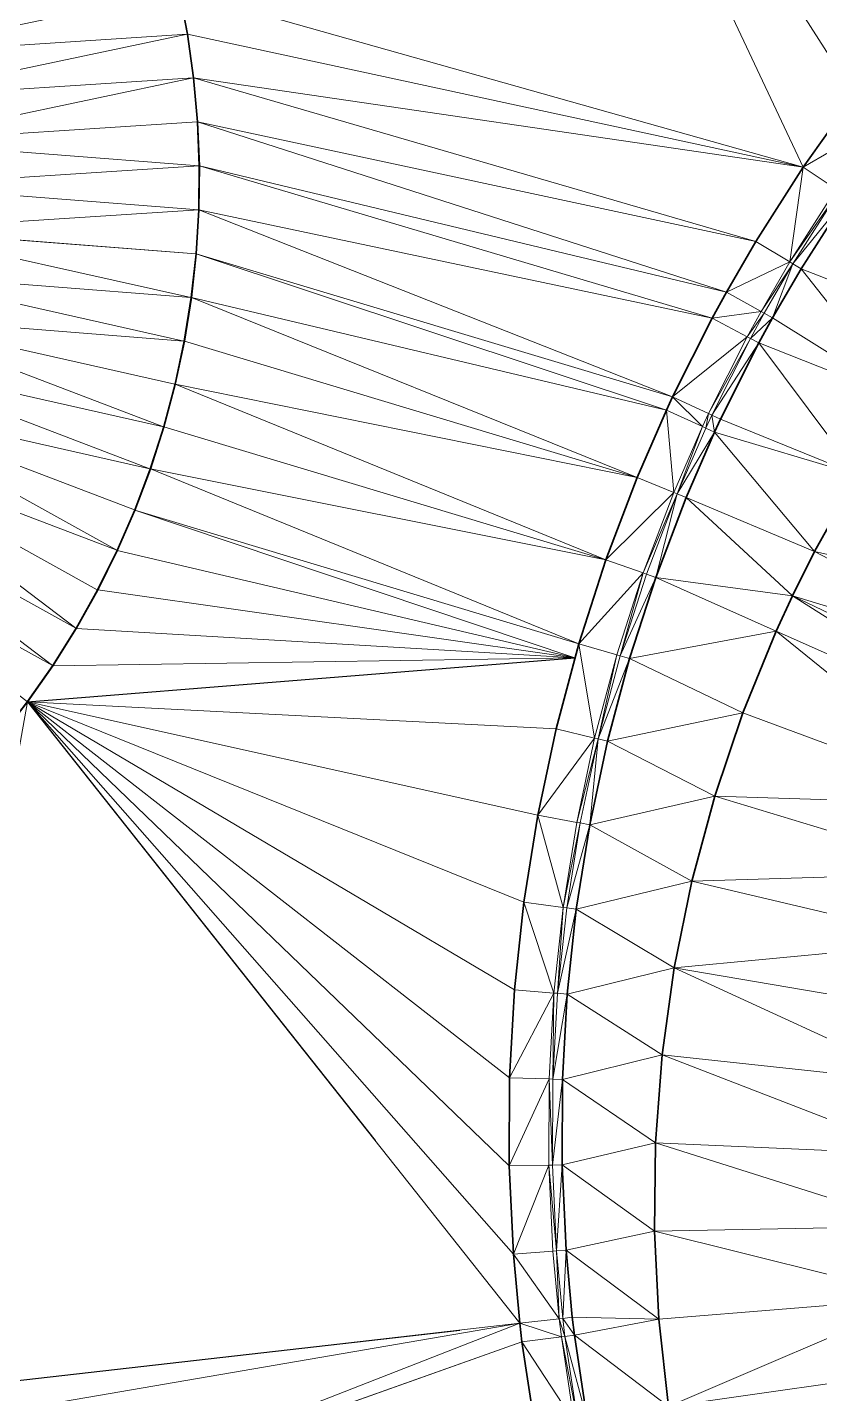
# Model space of a CAD drawing. Header units: metres. Extents: x 246428 to 246884, y 7418966 to 7419490.
# Drawn here: x 246535.59 to 246544.58, y 7419368.8 to 7419384.3 of the extents above; entities that cross this region are included whole.
import ezdxf

# ---------------------------------------------------------------- set-up
doc = ezdxf.new("R2010")
doc.units = ezdxf.units.M
doc.linetypes.add('blank name', pattern=[0])
doc.linetypes.add('HIDDEN', pattern=[9.525, 6.35, -3.175])
doc.layers.add('_12D_UNMAPPED', color=7, linetype='Continuous')
doc.layers.add('GRADELINES', color=250, linetype='HIDDEN', lineweight=25)
doc.layers.add('MISC_PATHS', color=7, linetype='Continuous', lineweight=35)
for name, color, linetype, lineweight, true_color in [('KERB_BACK', 7, 'Continuous', 35, 0x5fd2ff), ('KERB_LINE', 7, 'Continuous', 18, 0xb9b9b9), ('KERB_LIP', 7, 'Continuous', 35, 0x5fd2ff), ('KERB_TOP', 7, 'Continuous', 18, 0xb9b9b9)]:
    doc.layers.add(name, color=color, linetype=linetype, lineweight=lineweight, true_color=true_color)

msp = doc.modelspace()

# ---------------------------------------------------------------- linework, layer by layer
at = {"layer": '_12D_UNMAPPED', "color": 3, "linetype": 'blank name', "lineweight": 0}
for points in [[(246537.31, 7419384.709, 31.742), (246541.321, 7419389.224, 31.833), (246544.39, 7419382.711, 31.841)], [(246541.321, 7419389.224, 31.833), (246544.971, 7419383.525, 31.866), (246544.39, 7419382.711, 31.841)], [(246541.321, 7419389.224, 31.833), (246545.592, 7419384.308, 31.891), (246544.971, 7419383.525, 31.866)], [(246533.758, 7419384.471, 31.713), (246537.187, 7419385.194, 31.784), (246533.885, 7419383.988, 31.711)], [(246537.187, 7419385.194, 31.784), (246537.305, 7419384.708, 31.782), (246533.885, 7419383.988, 31.711)], [(246537.305, 7419384.708, 31.782), (246537.399, 7419384.217, 31.779), (246533.885, 7419383.988, 31.711)], [(246537.305, 7419384.708, 31.782), (246537.31, 7419384.709, 31.742), (246537.399, 7419384.217, 31.779)], [(246537.31, 7419384.709, 31.742), (246537.404, 7419384.218, 31.739), (246537.399, 7419384.217, 31.779)], [(246537.404, 7419384.218, 31.739), (246537.31, 7419384.709, 31.742), (246544.39, 7419382.711, 31.841)], [(246533.885, 7419383.988, 31.711), (246537.399, 7419384.217, 31.779), (246533.975, 7419383.496, 31.71)], [(246537.399, 7419384.217, 31.779), (246537.469, 7419383.723, 31.777), (246533.975, 7419383.496, 31.71)], [(246537.399, 7419384.217, 31.779), (246537.404, 7419384.218, 31.739), (246537.469, 7419383.723, 31.777)], [(246537.404, 7419384.218, 31.739), (246537.474, 7419383.723, 31.737), (246537.469, 7419383.723, 31.777)], [(246537.474, 7419383.723, 31.737), (246537.404, 7419384.218, 31.739), (246544.39, 7419382.711, 31.841)], [(246533.975, 7419383.496, 31.71), (246537.469, 7419383.723, 31.777), (246534.026, 7419382.999, 31.708)], [(246537.469, 7419383.723, 31.777), (246537.514, 7419383.225, 31.774), (246534.026, 7419382.999, 31.708)], [(246537.474, 7419383.723, 31.737), (246537.519, 7419383.225, 31.734), (246537.469, 7419383.723, 31.777)], [(246537.469, 7419383.723, 31.777), (246537.519, 7419383.225, 31.734), (246537.514, 7419383.225, 31.774)], [(246537.519, 7419383.225, 31.734), (246537.474, 7419383.723, 31.737), (246543.852, 7419381.868, 31.816)], [(246537.474, 7419383.723, 31.737), (246544.39, 7419382.711, 31.841), (246543.852, 7419381.868, 31.816)], [(246544.39, 7419382.711, 31.841), (246544.971, 7419383.525, 31.866), (246545.33, 7419383.254, 31.88)], [(246537.514, 7419383.225, 31.774), (246537.534, 7419382.726, 31.772), (246534.026, 7419382.999, 31.708)], [(246537.519, 7419383.225, 31.734), (246537.539, 7419382.726, 31.732), (246537.514, 7419383.225, 31.774)], [(246537.514, 7419383.225, 31.774), (246537.539, 7419382.726, 31.732), (246537.534, 7419382.726, 31.772)], [(246537.519, 7419383.225, 31.734), (246543.852, 7419381.868, 31.816), (246543.518, 7419381.292, 31.799)], [(246537.539, 7419382.726, 31.732), (246537.519, 7419383.225, 31.734), (246543.518, 7419381.292, 31.799)], [(246544.39, 7419382.711, 31.841), (246545.33, 7419383.254, 31.88), (246544.763, 7419382.459, 31.855)], [(246534.026, 7419382.999, 31.708), (246537.534, 7419382.726, 31.772), (246534.04, 7419382.499, 31.707)], [(246537.534, 7419382.726, 31.772), (246537.529, 7419382.226, 31.769), (246534.04, 7419382.499, 31.707)], [(246537.534, 7419382.726, 31.772), (246537.534, 7419382.226, 31.729), (246537.529, 7419382.226, 31.769)], [(246537.539, 7419382.726, 31.732), (246537.534, 7419382.226, 31.729), (246537.534, 7419382.726, 31.772)], [(246537.534, 7419382.226, 31.729), (246537.539, 7419382.726, 31.732), (246543.358, 7419380.999, 31.791)], [(246537.539, 7419382.726, 31.732), (246543.518, 7419381.292, 31.799), (246543.518, 7419381.292, 31.799)], [(246537.539, 7419382.726, 31.732), (246543.518, 7419381.292, 31.799), (246543.358, 7419380.999, 31.791)], [(246543.852, 7419381.868, 31.816), (246544.39, 7419382.711, 31.841), (246544.237, 7419381.636, 31.83)], [(246544.39, 7419382.711, 31.841), (246544.763, 7419382.459, 31.855), (246544.237, 7419381.636, 31.83)], [(246534.04, 7419382.499, 31.707), (246537.529, 7419382.226, 31.769), (246534.014, 7419382, 31.706)], [(246544.237, 7419381.636, 31.83), (246544.763, 7419382.459, 31.855), (246544.796, 7419382.437, 32.005)], [(246544.237, 7419381.636, 31.83), (246544.796, 7419382.437, 32.005), (246544.271, 7419381.615, 31.98)], [(246544.271, 7419381.615, 31.98), (246544.796, 7419382.437, 32.005), (246544.887, 7419382.375, 32.005)], [(246537.529, 7419382.226, 31.769), (246537.498, 7419381.727, 31.767), (246534.014, 7419382, 31.706)], [(246537.529, 7419382.226, 31.769), (246537.534, 7419382.226, 31.729), (246537.498, 7419381.727, 31.767)], [(246537.534, 7419382.226, 31.729), (246537.503, 7419381.727, 31.727), (246537.498, 7419381.727, 31.767)], [(246537.503, 7419381.727, 31.727), (246537.534, 7419382.226, 31.729), (246542.908, 7419380.106, 31.766)], [(246537.534, 7419382.226, 31.729), (246543.358, 7419380.999, 31.791), (246542.908, 7419380.106, 31.766)], [(246544.271, 7419381.615, 31.98), (246544.887, 7419382.375, 32.005), (246544.366, 7419381.558, 31.98)], [(246544.366, 7419381.558, 31.98), (246544.887, 7419382.375, 32.005), (246546.144, 7419380.864, 32.004)], [(246534.014, 7419381.994, 31.706), (246537.443, 7419381.23, 31.765), (246533.951, 7419381.504, 31.701)], [(246534.014, 7419382, 31.706), (246537.498, 7419381.727, 31.767), (246534.014, 7419381.994, 31.706)], [(246537.498, 7419381.727, 31.767), (246537.443, 7419381.23, 31.765), (246534.014, 7419381.994, 31.706)], [(246543.518, 7419381.292, 31.799), (246543.852, 7419381.868, 31.816), (246544.237, 7419381.636, 31.83)], [(246537.498, 7419381.727, 31.767), (246537.503, 7419381.727, 31.727), (246537.443, 7419381.23, 31.765)], [(246537.503, 7419381.727, 31.727), (246537.448, 7419381.23, 31.725), (246537.443, 7419381.23, 31.765)], [(246537.448, 7419381.23, 31.725), (246537.503, 7419381.727, 31.727), (246542.838, 7419379.955, 31.762)], [(246537.503, 7419381.727, 31.727), (246542.908, 7419380.106, 31.766), (246542.838, 7419379.955, 31.762)], [(246543.518, 7419381.292, 31.799), (246544.237, 7419381.636, 31.83), (246543.911, 7419381.073, 31.813)], [(246543.911, 7419381.073, 31.813), (246544.237, 7419381.636, 31.83), (246544.271, 7419381.615, 31.98)], [(246543.911, 7419381.073, 31.813), (246544.271, 7419381.615, 31.98), (246543.946, 7419381.053, 31.963)], [(246543.946, 7419381.053, 31.963), (246544.271, 7419381.615, 31.98), (246544.042, 7419381, 31.963)], [(246544.271, 7419381.615, 31.98), (246544.366, 7419381.558, 31.98), (246544.042, 7419381, 31.963)], [(246533.951, 7419381.504, 31.701), (246537.364, 7419380.737, 31.762), (246533.849, 7419381.015, 31.696)], [(246537.443, 7419381.23, 31.765), (246537.364, 7419380.737, 31.762), (246533.951, 7419381.504, 31.701)], [(246544.042, 7419381, 31.963), (246544.366, 7419381.558, 31.98), (246545.549, 7419380.06, 31.974)], [(246544.366, 7419381.558, 31.98), (246546.144, 7419380.864, 32.004), (246545.549, 7419380.06, 31.974)], [(246537.443, 7419381.23, 31.765), (246537.448, 7419381.23, 31.725), (246537.364, 7419380.737, 31.762)], [(246537.448, 7419381.23, 31.725), (246537.369, 7419380.736, 31.722), (246537.364, 7419380.737, 31.762)], [(246537.369, 7419380.736, 31.722), (246537.448, 7419381.23, 31.725), (246542.506, 7419379.191, 31.741)], [(246537.448, 7419381.23, 31.725), (246542.838, 7419379.955, 31.762), (246542.838, 7419379.955, 31.762)], [(246537.448, 7419381.23, 31.725), (246542.838, 7419379.955, 31.762), (246542.506, 7419379.191, 31.741)], [(246543.358, 7419380.999, 31.791), (246543.518, 7419381.292, 31.799), (246543.911, 7419381.073, 31.813)], [(246543.518, 7419381.292, 31.799), (246543.518, 7419381.292, 31.799), (246543.911, 7419381.073, 31.813)], [(246543.518, 7419381.292, 31.799), (246543.911, 7419381.073, 31.813), (246543.911, 7419381.073, 31.813)], [(246533.849, 7419381.015, 31.696), (246537.131, 7419379.766, 31.757), (246533.71, 7419380.535, 31.691)], [(246537.259, 7419380.248, 31.76), (246537.131, 7419379.766, 31.757), (246533.849, 7419381.015, 31.696)], [(246537.364, 7419380.737, 31.762), (246537.259, 7419380.248, 31.76), (246533.849, 7419381.015, 31.696)], [(246542.908, 7419380.106, 31.766), (246543.358, 7419380.999, 31.791), (246543.754, 7419380.787, 31.796)], [(246543.358, 7419380.999, 31.791), (246543.911, 7419381.073, 31.813), (246543.754, 7419380.787, 31.796)], [(246543.754, 7419380.787, 31.796), (246543.911, 7419381.073, 31.813), (246543.946, 7419381.053, 31.963)], [(246543.754, 7419380.787, 31.796), (246543.946, 7419381.053, 31.963), (246543.79, 7419380.768, 31.946)], [(246543.79, 7419380.768, 31.946), (246543.946, 7419381.053, 31.963), (246544.042, 7419381, 31.963)], [(246543.79, 7419380.768, 31.946), (246544.042, 7419381, 31.963), (246543.887, 7419380.716, 31.946)], [(246543.887, 7419380.716, 31.946), (246544.042, 7419381, 31.963), (246545.549, 7419380.06, 31.974)], [(246543.911, 7419381.073, 31.813), (246543.911, 7419381.073, 31.813), (246543.946, 7419381.053, 31.963)], [(246543.911, 7419381.073, 31.813), (246543.946, 7419381.053, 31.963), (246543.946, 7419381.053, 31.963)], [(246543.946, 7419381.053, 31.963), (246543.946, 7419381.053, 31.963), (246544.042, 7419381, 31.963)], [(246543.946, 7419381.053, 31.963), (246544.042, 7419381, 31.963), (246544.042, 7419381, 31.963)], [(246544.042, 7419381, 31.963), (246544.042, 7419381, 31.963), (246545.549, 7419380.06, 31.974)], [(246537.364, 7419380.737, 31.762), (246537.264, 7419380.247, 31.72), (246537.259, 7419380.248, 31.76)], [(246537.369, 7419380.736, 31.722), (246537.264, 7419380.247, 31.72), (246537.364, 7419380.737, 31.762)], [(246537.264, 7419380.247, 31.72), (246537.369, 7419380.736, 31.722), (246542.506, 7419379.191, 31.741)], [(246542.908, 7419380.106, 31.766), (246543.754, 7419380.787, 31.796), (246543.316, 7419379.914, 31.745)], [(246543.316, 7419379.914, 31.745), (246543.754, 7419380.787, 31.796), (246543.79, 7419380.768, 31.946)], [(246543.316, 7419379.914, 31.745), (246543.79, 7419380.768, 31.946), (246543.352, 7419379.897, 31.895)], [(246543.352, 7419379.897, 31.895), (246543.79, 7419380.768, 31.946), (246543.887, 7419380.716, 31.946)], [(246543.352, 7419379.897, 31.895), (246543.887, 7419380.716, 31.946), (246543.451, 7419379.85, 31.895)], [(246543.451, 7419379.85, 31.895), (246543.887, 7419380.716, 31.946), (246545.006, 7419379.221, 31.944)], [(246543.887, 7419380.716, 31.946), (246545.549, 7419380.06, 31.974), (246545.006, 7419379.221, 31.944)], [(246533.71, 7419380.535, 31.691), (246536.978, 7419379.29, 31.755), (246533.535, 7419380.066, 31.686)], [(246537.131, 7419379.766, 31.757), (246536.978, 7419379.29, 31.755), (246533.71, 7419380.535, 31.691)], [(246537.259, 7419380.248, 31.76), (246537.136, 7419379.764, 31.717), (246537.131, 7419379.766, 31.757)], [(246537.264, 7419380.247, 31.72), (246537.136, 7419379.764, 31.717), (246537.259, 7419380.248, 31.76)], [(246537.136, 7419379.764, 31.717), (246537.264, 7419380.247, 31.72), (246542.15, 7419378.256, 31.716)], [(246537.264, 7419380.247, 31.72), (246542.506, 7419379.191, 31.741), (246542.15, 7419378.256, 31.716)], [(246533.535, 7419380.066, 31.686), (246536.603, 7419378.364, 31.75), (246533.324, 7419379.613, 31.682)], [(246536.978, 7419379.29, 31.755), (246536.802, 7419378.822, 31.752), (246533.535, 7419380.066, 31.686)], [(246536.802, 7419378.822, 31.752), (246536.603, 7419378.364, 31.75), (246533.535, 7419380.066, 31.686)], [(246542.838, 7419379.955, 31.762), (246542.908, 7419380.106, 31.766), (246543.247, 7419379.767, 31.737)], [(246542.908, 7419380.106, 31.766), (246543.316, 7419379.914, 31.745), (246543.247, 7419379.767, 31.737)], [(246542.506, 7419379.191, 31.741), (246542.838, 7419379.955, 31.762), (246542.922, 7419379.02, 31.716)], [(246542.838, 7419379.955, 31.762), (246543.247, 7419379.767, 31.737), (246543.247, 7419379.767, 31.737)], [(246542.838, 7419379.955, 31.762), (246543.247, 7419379.767, 31.737), (246542.922, 7419379.02, 31.716)], [(246542.838, 7419379.955, 31.762), (246542.838, 7419379.955, 31.762), (246543.247, 7419379.767, 31.737)], [(246543.247, 7419379.767, 31.737), (246543.316, 7419379.914, 31.745), (246543.283, 7419379.75, 31.887)], [(246543.316, 7419379.914, 31.745), (246543.352, 7419379.897, 31.895), (246543.283, 7419379.75, 31.887)], [(246537.131, 7419379.766, 31.757), (246536.983, 7419379.288, 31.715), (246536.978, 7419379.29, 31.755)], [(246537.136, 7419379.764, 31.717), (246536.983, 7419379.288, 31.715), (246537.131, 7419379.766, 31.757)], [(246536.983, 7419379.288, 31.715), (246537.136, 7419379.764, 31.717), (246542.15, 7419378.256, 31.716)], [(246542.922, 7419379.02, 31.716), (246543.247, 7419379.767, 31.737), (246542.959, 7419379.005, 31.866)], [(246543.247, 7419379.767, 31.737), (246543.283, 7419379.75, 31.887), (246542.959, 7419379.005, 31.866)], [(246542.959, 7419379.005, 31.866), (246543.283, 7419379.75, 31.887), (246543.383, 7419379.704, 31.887)], [(246543.247, 7419379.767, 31.737), (246543.247, 7419379.767, 31.737), (246543.283, 7419379.75, 31.887)], [(246543.247, 7419379.767, 31.737), (246543.283, 7419379.75, 31.887), (246543.283, 7419379.75, 31.887)], [(246543.283, 7419379.75, 31.887), (246543.352, 7419379.897, 31.895), (246543.383, 7419379.704, 31.887)], [(246543.283, 7419379.75, 31.887), (246543.383, 7419379.704, 31.887), (246543.383, 7419379.704, 31.887)], [(246543.283, 7419379.75, 31.887), (246543.283, 7419379.75, 31.887), (246543.383, 7419379.704, 31.887)], [(246543.352, 7419379.897, 31.895), (246543.451, 7419379.85, 31.895), (246543.383, 7419379.704, 31.887)], [(246543.383, 7419379.704, 31.887), (246543.451, 7419379.85, 31.895), (246545.006, 7419379.221, 31.944)], [(246533.324, 7419379.613, 31.682), (246536.137, 7419377.48, 31.745), (246533.079, 7419379.177, 31.677)], [(246536.603, 7419378.364, 31.75), (246536.381, 7419377.916, 31.747), (246533.324, 7419379.613, 31.682)], [(246536.381, 7419377.916, 31.747), (246536.137, 7419377.48, 31.745), (246533.324, 7419379.613, 31.682)], [(246542.959, 7419379.005, 31.866), (246543.383, 7419379.704, 31.887), (246543.061, 7419378.963, 31.866)], [(246543.061, 7419378.963, 31.866), (246543.383, 7419379.704, 31.887), (246544.517, 7419378.349, 31.914)], [(246543.383, 7419379.704, 31.887), (246545.006, 7419379.221, 31.944), (246544.517, 7419378.349, 31.914)], [(246543.383, 7419379.704, 31.887), (246543.383, 7419379.704, 31.887), (246545.006, 7419379.221, 31.944)], [(246536.978, 7419379.29, 31.755), (246536.807, 7419378.82, 31.712), (246536.802, 7419378.822, 31.752)], [(246536.983, 7419379.288, 31.715), (246536.807, 7419378.82, 31.712), (246536.978, 7419379.29, 31.755)], [(246536.807, 7419378.82, 31.712), (246536.983, 7419379.288, 31.715), (246541.844, 7419377.304, 31.691)], [(246536.983, 7419379.288, 31.715), (246542.15, 7419378.256, 31.716), (246541.844, 7419377.304, 31.691)], [(246533.079, 7419379.177, 31.677), (246535.871, 7419377.057, 31.742), (246532.802, 7419378.762, 31.672)], [(246536.137, 7419377.48, 31.745), (246535.871, 7419377.057, 31.742), (246533.079, 7419379.177, 31.677)], [(246542.15, 7419378.256, 31.716), (246542.506, 7419379.191, 31.741), (246542.922, 7419379.02, 31.716)], [(246544.517, 7419378.349, 31.914), (246545.006, 7419379.221, 31.944), (246547.575, 7419377.671, 31.884)], [(246542.15, 7419378.256, 31.716), (246542.922, 7419379.02, 31.716), (246542.575, 7419378.107, 31.691)], [(246542.575, 7419378.107, 31.691), (246542.922, 7419379.02, 31.716), (246542.959, 7419379.005, 31.866)], [(246542.575, 7419378.107, 31.691), (246542.959, 7419379.005, 31.866), (246542.613, 7419378.094, 31.841)], [(246542.613, 7419378.094, 31.841), (246542.959, 7419379.005, 31.866), (246542.717, 7419378.057, 31.841)], [(246542.959, 7419379.005, 31.866), (246543.061, 7419378.963, 31.866), (246542.717, 7419378.057, 31.841)], [(246536.802, 7419378.822, 31.752), (246536.807, 7419378.82, 31.712), (246536.603, 7419378.364, 31.75)], [(246536.807, 7419378.82, 31.712), (246536.607, 7419378.362, 31.71), (246536.603, 7419378.364, 31.75)], [(246536.607, 7419378.362, 31.71), (246536.807, 7419378.82, 31.712), (246541.797, 7419377.145, 31.687)], [(246536.807, 7419378.82, 31.712), (246541.844, 7419377.304, 31.691), (246541.797, 7419377.145, 31.687)], [(246542.717, 7419378.057, 31.841), (246543.061, 7419378.963, 31.866), (246544.267, 7419377.848, 31.897)], [(246543.061, 7419378.963, 31.866), (246544.517, 7419378.349, 31.914), (246544.267, 7419377.848, 31.897)], [(246535.871, 7419377.057, 31.742), (246535.585, 7419376.647, 31.74), (246532.802, 7419378.762, 31.672)], [(246536.603, 7419378.364, 31.75), (246536.607, 7419378.362, 31.71), (246536.381, 7419377.916, 31.747)], [(246536.607, 7419378.362, 31.71), (246536.385, 7419377.914, 31.707), (246536.381, 7419377.916, 31.747)], [(246536.385, 7419377.914, 31.707), (246536.607, 7419378.362, 31.71), (246541.797, 7419377.145, 31.687)], [(246541.844, 7419377.304, 31.691), (246542.15, 7419378.256, 31.716), (246542.575, 7419378.107, 31.691)], [(246544.267, 7419377.848, 31.897), (246544.517, 7419378.349, 31.914), (246547.177, 7419376.962, 31.854)], [(246544.517, 7419378.349, 31.914), (246547.575, 7419377.671, 31.884), (246547.177, 7419376.962, 31.854)], [(246541.844, 7419377.304, 31.691), (246542.575, 7419378.107, 31.691), (246542.275, 7419377.177, 31.666)], [(246542.275, 7419377.177, 31.666), (246542.575, 7419378.107, 31.691), (246542.314, 7419377.166, 31.816)], [(246542.575, 7419378.107, 31.691), (246542.613, 7419378.094, 31.841), (246542.314, 7419377.166, 31.816)], [(246542.314, 7419377.166, 31.816), (246542.613, 7419378.094, 31.841), (246542.717, 7419378.057, 31.841)], [(246542.314, 7419377.166, 31.816), (246542.717, 7419378.057, 31.841), (246542.419, 7419377.135, 31.816)], [(246542.419, 7419377.135, 31.816), (246542.717, 7419378.057, 31.841), (246544.082, 7419377.448, 31.892)], [(246542.717, 7419378.057, 31.841), (246544.267, 7419377.848, 31.897), (246544.082, 7419377.448, 31.892)], [(246536.381, 7419377.916, 31.747), (246536.385, 7419377.914, 31.707), (246536.137, 7419377.48, 31.745)], [(246536.385, 7419377.914, 31.707), (246536.141, 7419377.478, 31.705), (246536.137, 7419377.48, 31.745)], [(246536.141, 7419377.478, 31.705), (246536.385, 7419377.914, 31.707), (246541.797, 7419377.145, 31.687)], [(246544.082, 7419377.448, 31.892), (246544.267, 7419377.848, 31.897), (246546.824, 7419376.23, 31.832)], [(246544.267, 7419377.848, 31.897), (246546.974, 7419376.555, 31.837), (246546.824, 7419376.23, 31.832)], [(246544.267, 7419377.848, 31.897), (246547.177, 7419376.962, 31.854), (246546.974, 7419376.555, 31.837)], [(246536.137, 7419377.48, 31.745), (246535.875, 7419377.054, 31.702), (246535.871, 7419377.057, 31.742)], [(246536.141, 7419377.478, 31.705), (246535.875, 7419377.054, 31.702), (246536.137, 7419377.48, 31.745)], [(246535.875, 7419377.054, 31.702), (246536.141, 7419377.478, 31.705), (246541.797, 7419377.145, 31.687)], [(246542.419, 7419377.135, 31.816), (246544.082, 7419377.448, 31.892), (246543.705, 7419376.522, 31.882)], [(246543.705, 7419376.522, 31.882), (246544.082, 7419377.448, 31.892), (246546.517, 7419375.477, 31.822)], [(246544.082, 7419377.448, 31.892), (246546.824, 7419376.23, 31.832), (246546.517, 7419375.477, 31.822)], [(246541.844, 7419377.304, 31.691), (246542.023, 7419376.233, 31.641), (246541.586, 7419376.338, 31.666)], [(246541.844, 7419377.304, 31.691), (246541.586, 7419376.338, 31.666), (246541.797, 7419377.145, 31.687)], [(246541.844, 7419377.304, 31.691), (246542.275, 7419377.177, 31.666), (246542.023, 7419376.233, 31.641)], [(246535.875, 7419377.054, 31.702), (246541.797, 7419377.145, 31.687), (246535.589, 7419376.644, 31.7)], [(246541.586, 7419376.338, 31.666), (246535.589, 7419376.644, 31.7), (246541.797, 7419377.145, 31.687)], [(246542.023, 7419376.233, 31.641), (246542.275, 7419377.177, 31.666), (246542.062, 7419376.224, 31.791)], [(246542.275, 7419377.177, 31.666), (246542.314, 7419377.166, 31.816), (246542.062, 7419376.224, 31.791)], [(246542.062, 7419376.224, 31.791), (246542.314, 7419377.166, 31.816), (246542.419, 7419377.135, 31.816)], [(246542.062, 7419376.224, 31.791), (246542.419, 7419377.135, 31.816), (246542.169, 7419376.198, 31.791)], [(246542.169, 7419376.198, 31.791), (246542.419, 7419377.135, 31.816), (246543.705, 7419376.522, 31.882)], [(246535.871, 7419377.057, 31.742), (246535.589, 7419376.644, 31.7), (246535.585, 7419376.647, 31.74)], [(246535.875, 7419377.054, 31.702), (246535.589, 7419376.644, 31.7), (246535.871, 7419377.057, 31.742)], [(246535.589, 7419376.644, 31.7), (246535.282, 7419376.25, 31.693), (246535.585, 7419376.647, 31.74)], [(246535.589, 7419376.644, 31.7), (246541.174, 7419369.596, 31.496), (246534.186, 7419368.797, 31.643)], [(246534.186, 7419368.797, 31.643), (246535.282, 7419376.25, 31.693), (246535.589, 7419376.644, 31.7)], [(246535.589, 7419376.644, 31.7), (246541.054, 7419371.38, 31.541), (246541.101, 7419370.381, 31.516)], [(246535.589, 7419376.644, 31.7), (246541.101, 7419370.381, 31.516), (246541.174, 7419369.596, 31.496)], [(246541.221, 7419374.373, 31.616), (246535.589, 7419376.644, 31.7), (246541.378, 7419375.36, 31.641)], [(246535.589, 7419376.644, 31.7), (246541.586, 7419376.338, 31.666), (246541.378, 7419375.36, 31.641)], [(246535.589, 7419376.644, 31.7), (246541.221, 7419374.373, 31.616), (246541.114, 7419373.378, 31.591)], [(246535.589, 7419376.644, 31.7), (246541.114, 7419373.378, 31.591), (246541.058, 7419372.38, 31.566)], [(246541.054, 7419371.38, 31.541), (246535.589, 7419376.644, 31.7), (246541.058, 7419372.38, 31.566)], [(246542.169, 7419376.198, 31.791), (246543.705, 7419376.522, 31.882), (246543.386, 7419375.575, 31.872)], [(246543.386, 7419375.575, 31.872), (246543.705, 7419376.522, 31.882), (246546.517, 7419375.477, 31.822)], [(246541.378, 7419375.36, 31.641), (246541.586, 7419376.338, 31.666), (246542.023, 7419376.233, 31.641)], [(246541.378, 7419375.36, 31.641), (246542.023, 7419376.233, 31.641), (246541.82, 7419375.278, 31.616)], [(246541.82, 7419375.278, 31.616), (246542.023, 7419376.233, 31.641), (246542.062, 7419376.224, 31.791)], [(246541.82, 7419375.278, 31.616), (246542.062, 7419376.224, 31.791), (246541.86, 7419375.271, 31.766)], [(246541.86, 7419375.271, 31.766), (246542.062, 7419376.224, 31.791), (246541.968, 7419375.25, 31.766)], [(246542.062, 7419376.224, 31.791), (246542.169, 7419376.198, 31.791), (246541.968, 7419375.25, 31.766)], [(246541.968, 7419375.25, 31.766), (246542.169, 7419376.198, 31.791), (246543.386, 7419375.575, 31.872)], [(246543.126, 7419374.609, 31.862), (246541.968, 7419375.25, 31.766), (246543.386, 7419375.575, 31.872)], [(246546.257, 7419374.706, 31.812), (246543.126, 7419374.609, 31.862), (246543.386, 7419375.575, 31.872)], [(246546.257, 7419374.706, 31.812), (246543.386, 7419375.575, 31.872), (246546.517, 7419375.477, 31.822)], [(246541.667, 7419374.313, 31.591), (246541.221, 7419374.373, 31.616), (246541.378, 7419375.36, 31.641)], [(246541.667, 7419374.313, 31.591), (246541.378, 7419375.36, 31.641), (246541.82, 7419375.278, 31.616)], [(246541.667, 7419374.313, 31.591), (246541.82, 7419375.278, 31.616), (246541.86, 7419375.271, 31.766)], [(246541.706, 7419374.308, 31.741), (246541.667, 7419374.313, 31.591), (246541.86, 7419375.271, 31.766)], [(246541.706, 7419374.308, 31.741), (246541.86, 7419375.271, 31.766), (246541.968, 7419375.25, 31.766)], [(246541.815, 7419374.293, 31.741), (246541.706, 7419374.308, 31.741), (246541.968, 7419375.25, 31.766)], [(246543.126, 7419374.609, 31.862), (246541.815, 7419374.293, 31.741), (246541.968, 7419375.25, 31.766)], [(246543.126, 7419374.609, 31.862), (246546.257, 7419374.706, 31.812), (246546.046, 7419373.921, 31.802)], [(246541.815, 7419374.293, 31.741), (246543.126, 7419374.609, 31.862), (246542.927, 7419373.629, 31.852)], [(246542.927, 7419373.629, 31.852), (246543.126, 7419374.609, 31.862), (246546.046, 7419373.921, 31.802)], [(246541.114, 7419373.378, 31.591), (246541.221, 7419374.373, 31.616), (246541.562, 7419373.342, 31.566)], [(246541.221, 7419374.373, 31.616), (246541.667, 7419374.313, 31.591), (246541.562, 7419373.342, 31.566)], [(246541.562, 7419373.342, 31.566), (246541.667, 7419374.313, 31.591), (246541.602, 7419373.339, 31.716)], [(246541.602, 7419373.339, 31.716), (246541.667, 7419374.313, 31.591), (246541.706, 7419374.308, 31.741)], [(246541.602, 7419373.339, 31.716), (246541.706, 7419374.308, 31.741), (246541.815, 7419374.293, 31.741)], [(246541.602, 7419373.339, 31.716), (246541.815, 7419374.293, 31.741), (246541.712, 7419373.33, 31.716)], [(246541.712, 7419373.33, 31.716), (246541.815, 7419374.293, 31.741), (246542.927, 7419373.629, 31.852)], [(246542.927, 7419373.629, 31.852), (246546.046, 7419373.921, 31.802), (246545.884, 7419373.125, 31.792)], [(246541.712, 7419373.33, 31.716), (246542.927, 7419373.629, 31.852), (246542.79, 7419372.639, 31.842)], [(246542.79, 7419372.639, 31.842), (246542.927, 7419373.629, 31.852), (246545.773, 7419372.319, 31.782)], [(246542.927, 7419373.629, 31.852), (246545.884, 7419373.125, 31.792), (246545.773, 7419372.319, 31.782)], [(246541.058, 7419372.38, 31.566), (246541.114, 7419373.378, 31.591), (246541.562, 7419373.342, 31.566)], [(246541.058, 7419372.38, 31.566), (246541.562, 7419373.342, 31.566), (246541.508, 7419372.367, 31.541)], [(246541.508, 7419372.367, 31.541), (246541.562, 7419373.342, 31.566), (246541.548, 7419372.365, 31.691)], [(246541.562, 7419373.342, 31.566), (246541.602, 7419373.339, 31.716), (246541.548, 7419372.365, 31.691)], [(246541.548, 7419372.365, 31.691), (246541.602, 7419373.339, 31.716), (246541.712, 7419373.33, 31.716)], [(246541.658, 7419372.362, 31.691), (246541.548, 7419372.365, 31.691), (246541.712, 7419373.33, 31.716)], [(246541.658, 7419372.362, 31.691), (246541.712, 7419373.33, 31.716), (246542.79, 7419372.639, 31.842)], [(246541.658, 7419372.362, 31.691), (246542.79, 7419372.639, 31.842), (246542.714, 7419371.642, 31.832)], [(246542.714, 7419371.642, 31.832), (246542.79, 7419372.639, 31.842), (246545.711, 7419371.509, 31.772)], [(246542.79, 7419372.639, 31.842), (246545.773, 7419372.319, 31.782), (246545.711, 7419371.509, 31.772)], [(246541.054, 7419371.38, 31.541), (246541.058, 7419372.38, 31.566), (246541.508, 7419372.367, 31.541)], [(246541.054, 7419371.38, 31.541), (246541.508, 7419372.367, 31.541), (246541.504, 7419371.39, 31.516)], [(246541.504, 7419371.39, 31.516), (246541.508, 7419372.367, 31.541), (246541.544, 7419371.391, 31.666)], [(246541.508, 7419372.367, 31.541), (246541.548, 7419372.365, 31.691), (246541.544, 7419371.391, 31.666)], [(246541.544, 7419371.391, 31.666), (246541.548, 7419372.365, 31.691), (246541.658, 7419372.362, 31.691)], [(246541.544, 7419371.391, 31.666), (246541.658, 7419372.362, 31.691), (246541.654, 7419371.393, 31.666)], [(246541.654, 7419371.393, 31.666), (246541.658, 7419372.362, 31.691), (246542.714, 7419371.642, 31.832)], [(246541.654, 7419371.393, 31.666), (246542.714, 7419371.642, 31.832), (246542.701, 7419370.642, 31.822)], [(246542.701, 7419370.642, 31.822), (246542.714, 7419371.642, 31.832), (246545.7, 7419370.696, 31.762)], [(246542.714, 7419371.642, 31.832), (246545.711, 7419371.509, 31.772), (246545.7, 7419370.696, 31.762)], [(246541.101, 7419370.381, 31.516), (246541.054, 7419371.38, 31.541), (246541.504, 7419371.39, 31.516)], [(246541.101, 7419370.381, 31.516), (246541.504, 7419371.39, 31.516), (246541.55, 7419370.414, 31.491)], [(246541.504, 7419371.39, 31.516), (246541.544, 7419371.391, 31.666), (246541.59, 7419370.417, 31.641)], [(246541.55, 7419370.414, 31.491), (246541.504, 7419371.39, 31.516), (246541.59, 7419370.417, 31.641)], [(246541.59, 7419370.417, 31.641), (246541.544, 7419371.391, 31.666), (246541.654, 7419371.393, 31.666)], [(246541.59, 7419370.417, 31.641), (246541.654, 7419371.393, 31.666), (246541.7, 7419370.425, 31.641)], [(246541.7, 7419370.425, 31.641), (246541.654, 7419371.393, 31.666), (246542.701, 7419370.642, 31.822)], [(246541.7, 7419370.425, 31.641), (246542.701, 7419370.642, 31.822), (246542.75, 7419369.644, 31.812)], [(246542.701, 7419370.642, 31.822), (246545.7, 7419370.696, 31.762), (246545.74, 7419369.884, 31.752)], [(246542.75, 7419369.644, 31.812), (246542.701, 7419370.642, 31.822), (246545.74, 7419369.884, 31.752)], [(246541.101, 7419370.381, 31.516), (246541.55, 7419370.414, 31.491), (246541.621, 7419369.647, 31.471)], [(246541.174, 7419369.596, 31.496), (246541.101, 7419370.381, 31.516), (246541.621, 7419369.647, 31.471)], [(246541.621, 7419369.647, 31.471), (246541.55, 7419370.414, 31.491), (246541.59, 7419370.417, 31.641)], [(246541.661, 7419369.651, 31.621), (246541.59, 7419370.417, 31.641), (246541.7, 7419370.425, 31.641)], [(246541.621, 7419369.647, 31.471), (246541.59, 7419370.417, 31.641), (246541.661, 7419369.651, 31.621)], [(246541.661, 7419369.651, 31.621), (246541.7, 7419370.425, 31.641), (246541.77, 7419369.664, 31.621)], [(246541.77, 7419369.664, 31.621), (246541.7, 7419370.425, 31.641), (246542.75, 7419369.644, 31.812)], [(246542.861, 7419368.65, 31.802), (246542.75, 7419369.644, 31.812), (246545.74, 7419369.884, 31.752)], [(246542.861, 7419368.65, 31.802), (246545.74, 7419369.884, 31.752), (246545.83, 7419369.076, 31.742)], [(246534.186, 7419368.797, 31.643), (246534.186, 7419368.797, 31.643), (246541.174, 7419369.596, 31.496)], [(246534.364, 7419368.428, 31.646), (246534.186, 7419368.797, 31.643), (246541.174, 7419369.596, 31.496)], [(246541.174, 7419369.596, 31.496), (246534.97, 7419367.172, 31.659), (246534.364, 7419368.428, 31.646)], [(246534.364, 7419368.428, 31.646), (246541.174, 7419369.596, 31.496), (246534.364, 7419368.428, 31.646)], [(246534.97, 7419367.172, 31.659), (246541.174, 7419369.596, 31.496), (246541.199, 7419369.386, 31.498)], [(246541.174, 7419369.596, 31.496), (246541.621, 7419369.647, 31.471), (246541.646, 7419369.442, 31.473)], [(246541.199, 7419369.386, 31.498), (246541.174, 7419369.596, 31.496), (246541.646, 7419369.442, 31.473)], [(246541.621, 7419369.647, 31.471), (246541.661, 7419369.651, 31.621), (246541.686, 7419369.447, 31.623)], [(246541.646, 7419369.442, 31.473), (246541.621, 7419369.647, 31.471), (246541.686, 7419369.447, 31.623)], [(246541.661, 7419369.651, 31.621), (246541.77, 7419369.664, 31.621), (246541.795, 7419369.461, 31.623)], [(246541.686, 7419369.447, 31.623), (246541.661, 7419369.651, 31.621), (246541.795, 7419369.461, 31.623)], [(246541.795, 7419369.461, 31.623), (246541.77, 7419369.664, 31.621), (246542.75, 7419369.644, 31.812)], [(246541.795, 7419369.461, 31.623), (246542.75, 7419369.644, 31.812), (246542.861, 7419368.65, 31.802)], [(246541.199, 7419369.386, 31.498), (246541.348, 7419368.398, 31.508), (246534.97, 7419367.17, 31.659)], [(246534.97, 7419367.172, 31.659), (246541.199, 7419369.386, 31.498), (246534.97, 7419367.17, 31.659)], [(246541.199, 7419369.386, 31.498), (246541.646, 7419369.442, 31.473), (246541.791, 7419368.476, 31.483)], [(246541.348, 7419368.398, 31.508), (246541.199, 7419369.386, 31.498), (246541.791, 7419368.476, 31.483)], [(246541.646, 7419369.442, 31.473), (246541.686, 7419369.447, 31.623), (246541.831, 7419368.483, 31.633)], [(246541.791, 7419368.476, 31.483), (246541.646, 7419369.442, 31.473), (246541.831, 7419368.483, 31.633)], [(246541.686, 7419369.447, 31.623), (246541.795, 7419369.461, 31.623), (246541.939, 7419368.502, 31.633)], [(246541.831, 7419368.483, 31.633), (246541.686, 7419369.447, 31.623), (246541.939, 7419368.502, 31.633)], [(246541.939, 7419368.502, 31.633), (246541.795, 7419369.461, 31.623), (246542.861, 7419368.65, 31.802)], [(246543.034, 7419367.665, 31.792), (246542.861, 7419368.65, 31.802), (246545.83, 7419369.076, 31.742)], [(246543.034, 7419367.665, 31.792), (246545.83, 7419369.076, 31.742), (246545.971, 7419368.275, 31.732)]]:
    msp.add_3dface(points, dxfattribs=at)
at = {"layer": 'GRADELINES'}
for points in [[(246535.589, 7419376.644, 31.7), (246541.797, 7419377.145, 31.687)], [(246535.589, 7419376.644, 31.7), (246541.174, 7419369.596, 31.496)], [(246534.186, 7419368.797, 31.643), (246541.174, 7419369.596, 31.496)]]:
    msp.add_polyline3d(points, dxfattribs=at)
at = {"layer": 'KERB_BACK'}
msp.add_polyline3d([(246544.887, 7419382.375, 32.005), (246544.366, 7419381.558, 31.98), (246544.042, 7419381, 31.963), (246544.042, 7419381, 31.963), (246543.887, 7419380.716, 31.946), (246543.451, 7419379.85, 31.895), (246543.383, 7419379.704, 31.887), (246543.383, 7419379.704, 31.887), (246543.061, 7419378.963, 31.866), (246542.717, 7419378.057, 31.841), (246542.419, 7419377.135, 31.816), (246542.169, 7419376.198, 31.791), (246541.968, 7419375.25, 31.766), (246541.815, 7419374.293, 31.741), (246541.712, 7419373.33, 31.716), (246541.658, 7419372.362, 31.691), (246541.654, 7419371.393, 31.666), (246541.7, 7419370.425, 31.641), (246541.77, 7419369.664, 31.621), (246541.795, 7419369.461, 31.623), (246541.939, 7419368.502, 31.633)], dxfattribs=at)
at = {"layer": 'KERB_LINE'}
msp.add_polyline3d([(246544.763, 7419382.459, 31.855), (246544.237, 7419381.636, 31.83), (246543.911, 7419381.073, 31.813), (246543.911, 7419381.073, 31.813), (246543.754, 7419380.787, 31.796), (246543.316, 7419379.914, 31.745), (246543.247, 7419379.767, 31.737), (246543.247, 7419379.767, 31.737), (246542.922, 7419379.02, 31.716), (246542.575, 7419378.107, 31.691), (246542.275, 7419377.177, 31.666), (246542.023, 7419376.233, 31.641), (246541.82, 7419375.278, 31.616), (246541.667, 7419374.313, 31.591), (246541.562, 7419373.342, 31.566), (246541.508, 7419372.367, 31.541), (246541.504, 7419371.39, 31.516), (246541.55, 7419370.414, 31.491), (246541.621, 7419369.647, 31.471), (246541.646, 7419369.442, 31.473), (246541.791, 7419368.476, 31.483)], dxfattribs=at)
at = {"layer": 'KERB_LIP'}
for points in [[(246537.31, 7419384.709, 31.742), (246537.404, 7419384.218, 31.739), (246537.474, 7419383.723, 31.737), (246537.519, 7419383.225, 31.734), (246537.539, 7419382.726, 31.732), (246537.534, 7419382.226, 31.729), (246537.503, 7419381.727, 31.727), (246537.448, 7419381.23, 31.725), (246537.369, 7419380.736, 31.722), (246537.264, 7419380.247, 31.72), (246537.136, 7419379.764, 31.717), (246536.983, 7419379.288, 31.715), (246536.807, 7419378.82, 31.712), (246536.607, 7419378.362, 31.71), (246536.385, 7419377.914, 31.707), (246536.141, 7419377.478, 31.705), (246535.875, 7419377.054, 31.702), (246535.589, 7419376.644, 31.7), (246535.282, 7419376.25, 31.693)], [(246544.971, 7419383.525, 31.866), (246544.39, 7419382.711, 31.841), (246543.852, 7419381.868, 31.816), (246543.518, 7419381.292, 31.799), (246543.518, 7419381.292, 31.799), (246543.358, 7419380.999, 31.791), (246542.908, 7419380.106, 31.766), (246542.838, 7419379.955, 31.762), (246542.838, 7419379.955, 31.762), (246542.506, 7419379.191, 31.741), (246542.15, 7419378.256, 31.716), (246541.844, 7419377.304, 31.691), (246541.586, 7419376.338, 31.666), (246541.378, 7419375.36, 31.641), (246541.221, 7419374.373, 31.616), (246541.114, 7419373.378, 31.591), (246541.058, 7419372.38, 31.566), (246541.054, 7419371.38, 31.541), (246541.101, 7419370.381, 31.516), (246541.174, 7419369.596, 31.496), (246541.199, 7419369.386, 31.498), (246541.348, 7419368.398, 31.508)]]:
    msp.add_polyline3d(points, dxfattribs=at)
at = {"layer": 'KERB_TOP'}
for points in [[(246537.305, 7419384.708, 31.782), (246537.399, 7419384.217, 31.779), (246537.469, 7419383.723, 31.777), (246537.514, 7419383.225, 31.774), (246537.534, 7419382.726, 31.772), (246537.529, 7419382.226, 31.769), (246537.498, 7419381.727, 31.767), (246537.443, 7419381.23, 31.765), (246537.364, 7419380.737, 31.762), (246537.259, 7419380.248, 31.76), (246537.131, 7419379.766, 31.757), (246536.978, 7419379.29, 31.755), (246536.802, 7419378.822, 31.752), (246536.603, 7419378.364, 31.75), (246536.381, 7419377.916, 31.747), (246536.137, 7419377.48, 31.745), (246535.871, 7419377.057, 31.742), (246535.585, 7419376.647, 31.74)], [(246544.796, 7419382.437, 32.005), (246544.271, 7419381.615, 31.98), (246543.946, 7419381.053, 31.963), (246543.946, 7419381.053, 31.963), (246543.79, 7419380.768, 31.946), (246543.352, 7419379.897, 31.895), (246543.283, 7419379.75, 31.887), (246543.283, 7419379.75, 31.887), (246542.959, 7419379.005, 31.866), (246542.613, 7419378.094, 31.841), (246542.314, 7419377.166, 31.816), (246542.062, 7419376.224, 31.791), (246541.86, 7419375.271, 31.766), (246541.706, 7419374.308, 31.741), (246541.602, 7419373.339, 31.716), (246541.548, 7419372.365, 31.691), (246541.544, 7419371.391, 31.666), (246541.59, 7419370.417, 31.641), (246541.661, 7419369.651, 31.621), (246541.686, 7419369.447, 31.623), (246541.831, 7419368.483, 31.633)]]:
    msp.add_polyline3d(points, dxfattribs=at)
at = {"layer": 'MISC_PATHS'}
msp.add_polyline3d([(246545.006, 7419379.221, 31.944), (246544.517, 7419378.349, 31.914), (246544.267, 7419377.848, 31.897), (246544.082, 7419377.448, 31.892), (246543.705, 7419376.522, 31.882), (246543.386, 7419375.575, 31.872), (246543.126, 7419374.609, 31.862), (246542.927, 7419373.629, 31.852), (246542.79, 7419372.639, 31.842), (246542.714, 7419371.642, 31.832), (246542.701, 7419370.642, 31.822), (246542.75, 7419369.644, 31.812), (246542.861, 7419368.65, 31.802), (246543.034, 7419367.665, 31.792), (246543.267, 7419366.693, 31.782), (246543.561, 7419365.737, 31.772), (246543.914, 7419364.802, 31.762), (246544.292, 7419363.956, 31.753), (246544.324, 7419363.89, 31.752), (246544.758, 7419362.989, 31.742)], dxfattribs=at)

doc.saveas('drawing.dxf')
